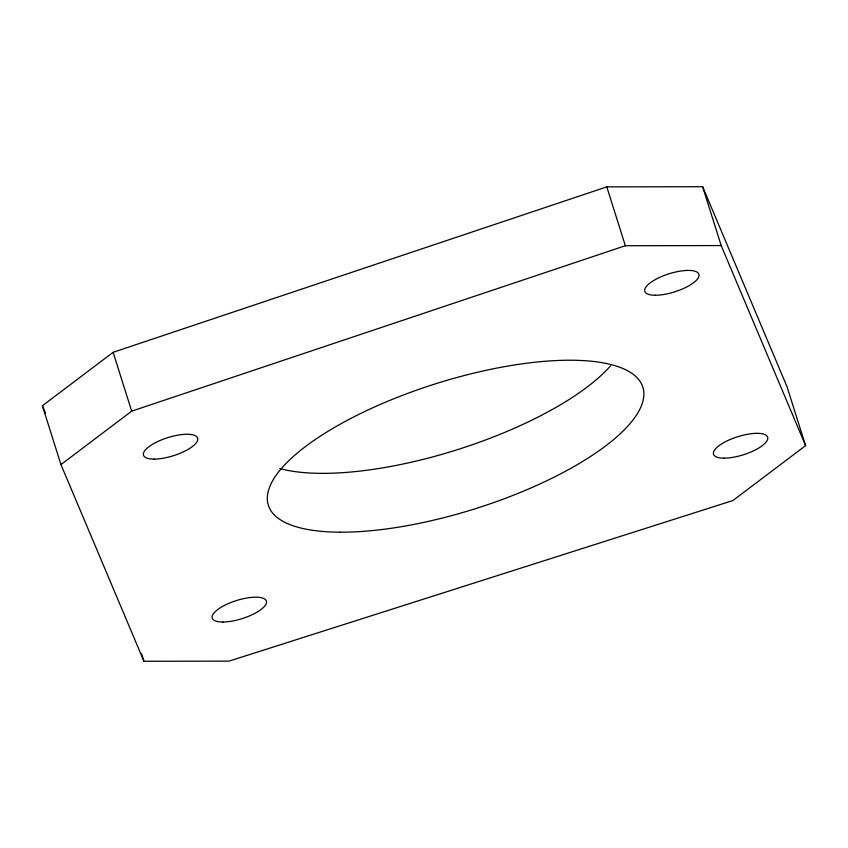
<?xml version="1.0" encoding="UTF-8"?>
<svg xmlns="http://www.w3.org/2000/svg" width="848" height="848" viewBox="0 0 848 848"><rect width="100%" height="100%" fill="white"/><g stroke="black" fill="none" stroke-linecap="round" stroke-linejoin="round"><path stroke-width="1.27" d="M42.4 405.747L113.123 352.312L606.786 186.878L702.632 186.719L787.05 386.783L805.6 445.624L732.873 500.564L228.992 661.133L143.948 661.281L60.95 464.587L42.4 405.747L45.474 413.029M60.95 464.587L131.684 411.153L625.347 245.729L721.182 245.56L805.6 445.624M702.632 186.719L721.182 245.56M606.786 186.878L625.347 245.729M113.123 352.312L131.684 411.153M141.584 653.766L143.948 661.281M610.571 365.817A196.354 65.55 -17.5 0 1 454.39 450.617A196.354 65.55 -17.5 0 1 279.861 468.562M655.419 295.242A28.366 9.466 -17.5 0 0 698.837 276.586A28.366 9.466 -17.5 0 0 661.313 276.649A28.366 9.466 -17.5 0 0 655.419 295.242M154.124 459.107A28.366 9.466 -17.5 0 0 197.552 440.441A28.366 9.466 -17.5 0 0 160.028 440.504A28.366 9.466 -17.5 0 0 154.124 459.107M222.865 622.008A28.366 9.466 -17.5 0 0 266.293 603.341A28.366 9.466 -17.5 0 0 228.769 603.405A28.366 9.466 -17.5 0 0 222.865 622.008M724.16 458.153A28.366 9.466 -17.5 0 0 767.578 439.487A28.366 9.466 -17.5 0 0 730.054 439.55A28.366 9.466 -17.5 0 0 724.16 458.153M340.059 532.194A196.354 65.55 -17.5 0 0 642.127 403.839A196.354 65.55 -17.5 0 0 384.568 402.588A196.354 65.55 -17.5 0 0 340.059 532.194"/></g></svg>
